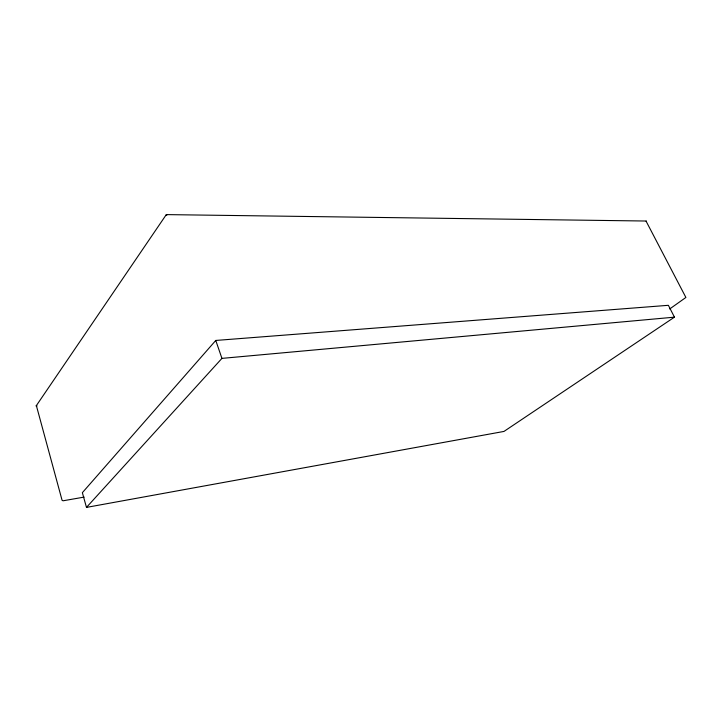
<?xml version="1.0" encoding="UTF-8"?>
<svg xmlns="http://www.w3.org/2000/svg" width="722" height="722" viewBox="0 0 722 722"><rect width="100%" height="100%" fill="white"/><g stroke="black" fill="none" stroke-linecap="round" stroke-linejoin="round"><path stroke-width="1.08" d="M84.158 497.097L63.085 500.788L62.092 500.337L36.371 405.602M36.1 405.999L166.304 214.605L646.334 221.031M165.834 215.291L167.387 214.624M215.77 340.45L82.362 492.675L86.478 507.395L503.974 431.431L674.465 317.157L668.373 305.307L215.77 340.45L221.934 358.383L86.478 507.395M669.718 308.953L685.891 297.455L646.073 221.14M221.934 358.383L674.465 317.157M37.002 405.899L36.335 405.827"/></g></svg>
